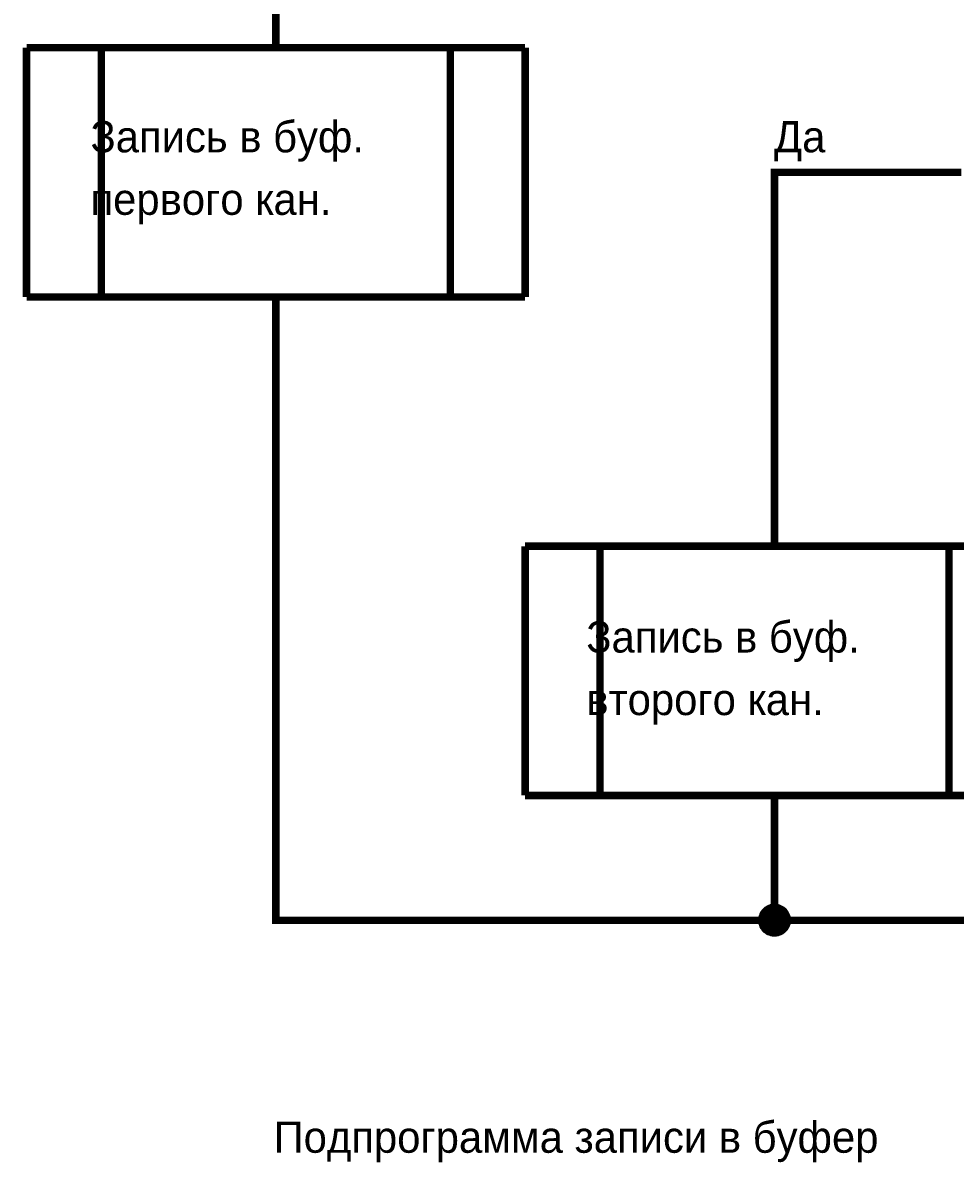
# Model space of a CAD drawing. Header units: inches. Extents: x 0 to 594, y 0 to 420.
# Drawn here: x 224.85 to 262.25, y 90.29 to 136 of the extents above; entities that cross this region are included whole.
import ezdxf

# ---------------------------------------------------------------- set-up
doc = ezdxf.new("R2010")
doc.units = ezdxf.units.IN
doc.layers.add('Sheet', color=255, linetype='Continuous')

msp = doc.modelspace()

# ---------------------------------------------------------------- linework, layer by layer
at = {"layer": 'Sheet'}
for points, const_width in [([(242.505, 149.997), (235.002, 149.997), (235.002, 135.002)], 0.3), ([(225.001, 125.001), (225.001, 135.002)], 0.3), ([(225.001, 135.002), (245.003, 135.002)], 0.3), ([(228.002, 135.002), (228.002, 125.001)], 0.3), ([(242.001, 135.002), (242.001, 125.001)], 0.3), ([(245.003, 135.002), (245.003, 125.001)], 0.3), ([(262.507, 129.996), (255.003, 129.996), (255.003, 115.001)], 0.3), ([(245.003, 125.001), (225.001, 125.001)], 0.3), ([(235.002, 125.001), (235.002, 99.994), (255.003, 99.994)], 0.3), ([(245.003, 105), (245.003, 115.001)], 0.3), ([(245.003, 115.001), (265.004, 115.001)], 0.3), ([(248.004, 115.001), (248.004, 105)], 0.3), ([(262.003, 115.001), (262.003, 105)], 0.3), ([(265.004, 105), (245.003, 105)], 0.3), ([(255.003, 105), (255.003, 99.994), (290.001, 99.994)], 0.3), ([(254.499, 99.994), (254.499, 100.017), (254.499, 100.05), (254.511, 100.073), (254.511, 100.095), (254.511, 100.117), (254.522, 100.151), (254.533, 100.173), (254.544, 100.196), (254.544, 100.218), (254.555, 100.241), (254.567, 100.263), (254.589, 100.285), (254.6, 100.297), (254.611, 100.319), (254.634, 100.341), (254.645, 100.352), (254.667, 100.375), (254.679, 100.386), (254.701, 100.408), (254.723, 100.42), (254.746, 100.431), (254.757, 100.442), (254.779, 100.453), (254.802, 100.464), (254.824, 100.476), (254.858, 100.487), (254.88, 100.498), (254.903, 100.498), (254.925, 100.498), (254.947, 100.509), (254.981, 100.509), (255.003, 100.509)], 0.3), ([(254.499, 99.994), (254.499, 100.017), (254.499, 100.05), (254.511, 100.073), (254.511, 100.095), (254.511, 100.117), (254.522, 100.151), (254.533, 100.173), (254.544, 100.196), (254.544, 100.218), (254.555, 100.241), (254.567, 100.263), (254.589, 100.285), (254.6, 100.297), (254.611, 100.319), (254.634, 100.341), (254.645, 100.352), (254.667, 100.375), (254.679, 100.386), (254.701, 100.408), (254.723, 100.42), (254.746, 100.431), (254.757, 100.442), (254.779, 100.453), (254.802, 100.464), (254.824, 100.476), (254.858, 100.487), (254.88, 100.498), (254.903, 100.498), (254.925, 100.498), (254.947, 100.509), (254.981, 100.509), (255.003, 100.509)], 0.3), ([(254.499, 99.994), (254.499, 100.017), (254.499, 100.05), (254.511, 100.073), (254.511, 100.095), (254.511, 100.117), (254.522, 100.151), (254.533, 100.173), (254.544, 100.196), (254.544, 100.218), (254.555, 100.241), (254.567, 100.263), (254.589, 100.285), (254.6, 100.297), (254.611, 100.319), (254.634, 100.341), (254.645, 100.352), (254.667, 100.375), (254.679, 100.386), (254.701, 100.408), (254.723, 100.42), (254.746, 100.431), (254.757, 100.442), (254.779, 100.453), (254.802, 100.464), (254.824, 100.476), (254.858, 100.487), (254.88, 100.498), (254.903, 100.498), (254.925, 100.498), (254.947, 100.509), (254.981, 100.509), (255.003, 100.509)], 0.3), ([(254.499, 99.994), (254.499, 100.017), (254.499, 100.05), (254.511, 100.073), (254.511, 100.095), (254.511, 100.117), (254.522, 100.151), (254.533, 100.173), (254.544, 100.196), (254.544, 100.218), (254.555, 100.241), (254.567, 100.263), (254.589, 100.285), (254.6, 100.297), (254.611, 100.319), (254.634, 100.341), (254.645, 100.352), (254.667, 100.375), (254.679, 100.386), (254.701, 100.408), (254.723, 100.42), (254.746, 100.431), (254.757, 100.442), (254.779, 100.453), (254.802, 100.464), (254.824, 100.476), (254.858, 100.487), (254.88, 100.498), (254.903, 100.498), (254.925, 100.498), (254.947, 100.509), (254.981, 100.509), (255.003, 100.509)], 0.3), ([(255.003, 100.509), (255.003, 100.509)], 0.3), ([(255.003, 100.509), (255.026, 100.509), (255.059, 100.509), (255.082, 100.498), (255.104, 100.498), (255.127, 100.498), (255.16, 100.487), (255.183, 100.476), (255.205, 100.464), (255.227, 100.453), (255.25, 100.442), (255.272, 100.431), (255.295, 100.42), (255.306, 100.408), (255.328, 100.386), (255.351, 100.375), (255.362, 100.352), (255.384, 100.341), (255.395, 100.319), (255.418, 100.297), (255.429, 100.285), (255.44, 100.263), (255.451, 100.241), (255.463, 100.218), (255.474, 100.196), (255.485, 100.173), (255.496, 100.151), (255.507, 100.117), (255.507, 100.095), (255.507, 100.073), (255.519, 100.05), (255.519, 100.017), (255.519, 99.994)], 0.3), ([(255.003, 100.509), (255.003, 100.509)], 0.3), ([(255.003, 100.509), (255.026, 100.509), (255.059, 100.509), (255.082, 100.498), (255.104, 100.498), (255.127, 100.498), (255.16, 100.487), (255.183, 100.476), (255.205, 100.464), (255.227, 100.453), (255.25, 100.442), (255.272, 100.431), (255.295, 100.42), (255.306, 100.408), (255.328, 100.386), (255.351, 100.375), (255.362, 100.352), (255.384, 100.341), (255.395, 100.319), (255.418, 100.297), (255.429, 100.285), (255.44, 100.263), (255.451, 100.241), (255.463, 100.218), (255.474, 100.196), (255.485, 100.173), (255.496, 100.151), (255.507, 100.117), (255.507, 100.095), (255.507, 100.073), (255.519, 100.05), (255.519, 100.017), (255.519, 99.994)], 0.3), ([(255.003, 100.509), (255.003, 100.509)], 0.3), ([(255.003, 100.509), (255.026, 100.509), (255.059, 100.509), (255.082, 100.498), (255.104, 100.498), (255.127, 100.498), (255.16, 100.487), (255.183, 100.476), (255.205, 100.464), (255.227, 100.453), (255.25, 100.442), (255.272, 100.431), (255.295, 100.42), (255.306, 100.408), (255.328, 100.386), (255.351, 100.375), (255.362, 100.352), (255.384, 100.341), (255.395, 100.319), (255.418, 100.297), (255.429, 100.285), (255.44, 100.263), (255.451, 100.241), (255.463, 100.218), (255.474, 100.196), (255.485, 100.173), (255.496, 100.151), (255.507, 100.117), (255.507, 100.095), (255.507, 100.073), (255.519, 100.05), (255.519, 100.017), (255.519, 99.994)], 0.3), ([(255.003, 100.509), (255.003, 100.509)], 0.3), ([(255.003, 100.509), (255.026, 100.509), (255.059, 100.509), (255.082, 100.498), (255.104, 100.498), (255.127, 100.498), (255.16, 100.487), (255.183, 100.476), (255.205, 100.464), (255.227, 100.453), (255.25, 100.442), (255.272, 100.431), (255.295, 100.42), (255.306, 100.408), (255.328, 100.386), (255.351, 100.375), (255.362, 100.352), (255.384, 100.341), (255.395, 100.319), (255.418, 100.297), (255.429, 100.285), (255.44, 100.263), (255.451, 100.241), (255.463, 100.218), (255.474, 100.196), (255.485, 100.173), (255.496, 100.151), (255.507, 100.117), (255.507, 100.095), (255.507, 100.073), (255.519, 100.05), (255.519, 100.017), (255.519, 99.994)], 0.3), ([(255.003, 99.49), (254.981, 99.49), (254.947, 99.49), (254.925, 99.501), (254.903, 99.501), (254.88, 99.501), (254.858, 99.513), (254.824, 99.524), (254.802, 99.535), (254.779, 99.535), (254.757, 99.546), (254.746, 99.557), (254.723, 99.58), (254.701, 99.591), (254.679, 99.602), (254.667, 99.625), (254.645, 99.636), (254.634, 99.658), (254.611, 99.669), (254.6, 99.692), (254.589, 99.714), (254.567, 99.737), (254.555, 99.748), (254.544, 99.77), (254.544, 99.793), (254.533, 99.815), (254.522, 99.849), (254.511, 99.871), (254.511, 99.893), (254.511, 99.916), (254.499, 99.938), (254.499, 99.972), (254.499, 99.994)], 0.3), ([(254.499, 99.994), (254.499, 99.994)], 0.3), ([(255.003, 99.49), (254.981, 99.49), (254.947, 99.49), (254.925, 99.501), (254.903, 99.501), (254.88, 99.501), (254.858, 99.513), (254.824, 99.524), (254.802, 99.535), (254.779, 99.535), (254.757, 99.546), (254.746, 99.557), (254.723, 99.58), (254.701, 99.591), (254.679, 99.602), (254.667, 99.625), (254.645, 99.636), (254.634, 99.658), (254.611, 99.669), (254.6, 99.692), (254.589, 99.714), (254.567, 99.737), (254.555, 99.748), (254.544, 99.77), (254.544, 99.793), (254.533, 99.815), (254.522, 99.849), (254.511, 99.871), (254.511, 99.893), (254.511, 99.916), (254.499, 99.938), (254.499, 99.972), (254.499, 99.994)], 0.3), ([(254.499, 99.994), (254.499, 99.994)], 0.3), ([(255.003, 99.49), (254.981, 99.49), (254.947, 99.49), (254.925, 99.501), (254.903, 99.501), (254.88, 99.501), (254.858, 99.513), (254.824, 99.524), (254.802, 99.535), (254.779, 99.535), (254.757, 99.546), (254.746, 99.557), (254.723, 99.58), (254.701, 99.591), (254.679, 99.602), (254.667, 99.625), (254.645, 99.636), (254.634, 99.658), (254.611, 99.669), (254.6, 99.692), (254.589, 99.714), (254.567, 99.737), (254.555, 99.748), (254.544, 99.77), (254.544, 99.793), (254.533, 99.815), (254.522, 99.849), (254.511, 99.871), (254.511, 99.893), (254.511, 99.916), (254.499, 99.938), (254.499, 99.972), (254.499, 99.994)], 0.3), ([(254.499, 99.994), (254.499, 99.994)], 0.3), ([(255.003, 99.49), (254.981, 99.49), (254.947, 99.49), (254.925, 99.501), (254.903, 99.501), (254.88, 99.501), (254.858, 99.513), (254.824, 99.524), (254.802, 99.535), (254.779, 99.535), (254.757, 99.546), (254.746, 99.557), (254.723, 99.58), (254.701, 99.591), (254.679, 99.602), (254.667, 99.625), (254.645, 99.636), (254.634, 99.658), (254.611, 99.669), (254.6, 99.692), (254.589, 99.714), (254.567, 99.737), (254.555, 99.748), (254.544, 99.77), (254.544, 99.793), (254.533, 99.815), (254.522, 99.849), (254.511, 99.871), (254.511, 99.893), (254.511, 99.916), (254.499, 99.938), (254.499, 99.972), (254.499, 99.994)], 0.3), ([(254.499, 99.994), (254.499, 99.994)], 0.3), ([(254.499, 99.994), (254.499, 100.017), (254.499, 100.05), (254.511, 100.073), (254.511, 100.095), (254.511, 100.117), (254.522, 100.151), (254.533, 100.173), (254.544, 100.196), (254.544, 100.218), (254.555, 100.241), (254.567, 100.263), (254.589, 100.285), (254.6, 100.297), (254.611, 100.319), (254.634, 100.341), (254.645, 100.352), (254.667, 100.375), (254.679, 100.386), (254.701, 100.408), (254.723, 100.42), (254.746, 100.431), (254.757, 100.442), (254.779, 100.453), (254.802, 100.464), (254.824, 100.476), (254.858, 100.487), (254.88, 100.498), (254.903, 100.498), (254.925, 100.498), (254.947, 100.509), (254.981, 100.509), (255.003, 100.509)], 0.0991), ([(254.499, 99.994), (254.499, 100.017), (254.499, 100.05), (254.511, 100.073), (254.511, 100.095), (254.511, 100.117), (254.522, 100.151), (254.533, 100.173), (254.544, 100.196), (254.544, 100.218), (254.555, 100.241), (254.567, 100.263), (254.589, 100.285), (254.6, 100.297), (254.611, 100.319), (254.634, 100.341), (254.645, 100.352), (254.667, 100.375), (254.679, 100.386), (254.701, 100.408), (254.723, 100.42), (254.746, 100.431), (254.757, 100.442), (254.779, 100.453), (254.802, 100.464), (254.824, 100.476), (254.858, 100.487), (254.88, 100.498), (254.903, 100.498), (254.925, 100.498), (254.947, 100.509), (254.981, 100.509), (255.003, 100.509)], 0.0991), ([(254.499, 99.994), (254.499, 100.017), (254.499, 100.05), (254.511, 100.073), (254.511, 100.095), (254.511, 100.117), (254.522, 100.151), (254.533, 100.173), (254.544, 100.196), (254.544, 100.218), (254.555, 100.241), (254.567, 100.263), (254.589, 100.285), (254.6, 100.297), (254.611, 100.319), (254.634, 100.341), (254.645, 100.352), (254.667, 100.375), (254.679, 100.386), (254.701, 100.408), (254.723, 100.42), (254.746, 100.431), (254.757, 100.442), (254.779, 100.453), (254.802, 100.464), (254.824, 100.476), (254.858, 100.487), (254.88, 100.498), (254.903, 100.498), (254.925, 100.498), (254.947, 100.509), (254.981, 100.509), (255.003, 100.509)], 0.0991), ([(254.499, 99.994), (254.499, 100.017), (254.499, 100.05), (254.511, 100.073), (254.511, 100.095), (254.511, 100.117), (254.522, 100.151), (254.533, 100.173), (254.544, 100.196), (254.544, 100.218), (254.555, 100.241), (254.567, 100.263), (254.589, 100.285), (254.6, 100.297), (254.611, 100.319), (254.634, 100.341), (254.645, 100.352), (254.667, 100.375), (254.679, 100.386), (254.701, 100.408), (254.723, 100.42), (254.746, 100.431), (254.757, 100.442), (254.779, 100.453), (254.802, 100.464), (254.824, 100.476), (254.858, 100.487), (254.88, 100.498), (254.903, 100.498), (254.925, 100.498), (254.947, 100.509), (254.981, 100.509), (255.003, 100.509)], 0.0991), ([(255.519, 99.994), (255.519, 99.972), (255.519, 99.938), (255.507, 99.916), (255.507, 99.893), (255.507, 99.871), (255.496, 99.849), (255.485, 99.815), (255.474, 99.793), (255.463, 99.77), (255.451, 99.748), (255.44, 99.737), (255.429, 99.714), (255.418, 99.692), (255.395, 99.669), (255.384, 99.658), (255.362, 99.636), (255.351, 99.625), (255.328, 99.602), (255.306, 99.591), (255.295, 99.58), (255.272, 99.557), (255.25, 99.546), (255.227, 99.535), (255.205, 99.535), (255.183, 99.524), (255.16, 99.513), (255.127, 99.501), (255.104, 99.501), (255.082, 99.501), (255.059, 99.49), (255.026, 99.49), (255.003, 99.49)], 0.3), ([(255.519, 99.994), (255.519, 99.972), (255.519, 99.938), (255.507, 99.916), (255.507, 99.893), (255.507, 99.871), (255.496, 99.849), (255.485, 99.815), (255.474, 99.793), (255.463, 99.77), (255.451, 99.748), (255.44, 99.737), (255.429, 99.714), (255.418, 99.692), (255.395, 99.669), (255.384, 99.658), (255.362, 99.636), (255.351, 99.625), (255.328, 99.602), (255.306, 99.591), (255.295, 99.58), (255.272, 99.557), (255.25, 99.546), (255.227, 99.535), (255.205, 99.535), (255.183, 99.524), (255.16, 99.513), (255.127, 99.501), (255.104, 99.501), (255.082, 99.501), (255.059, 99.49), (255.026, 99.49), (255.003, 99.49)], 0.3), ([(255.519, 99.994), (255.519, 99.972), (255.519, 99.938), (255.507, 99.916), (255.507, 99.893), (255.507, 99.871), (255.496, 99.849), (255.485, 99.815), (255.474, 99.793), (255.463, 99.77), (255.451, 99.748), (255.44, 99.737), (255.429, 99.714), (255.418, 99.692), (255.395, 99.669), (255.384, 99.658), (255.362, 99.636), (255.351, 99.625), (255.328, 99.602), (255.306, 99.591), (255.295, 99.58), (255.272, 99.557), (255.25, 99.546), (255.227, 99.535), (255.205, 99.535), (255.183, 99.524), (255.16, 99.513), (255.127, 99.501), (255.104, 99.501), (255.082, 99.501), (255.059, 99.49), (255.026, 99.49), (255.003, 99.49)], 0.3), ([(255.519, 99.994), (255.519, 99.972), (255.519, 99.938), (255.507, 99.916), (255.507, 99.893), (255.507, 99.871), (255.496, 99.849), (255.485, 99.815), (255.474, 99.793), (255.463, 99.77), (255.451, 99.748), (255.44, 99.737), (255.429, 99.714), (255.418, 99.692), (255.395, 99.669), (255.384, 99.658), (255.362, 99.636), (255.351, 99.625), (255.328, 99.602), (255.306, 99.591), (255.295, 99.58), (255.272, 99.557), (255.25, 99.546), (255.227, 99.535), (255.205, 99.535), (255.183, 99.524), (255.16, 99.513), (255.127, 99.501), (255.104, 99.501), (255.082, 99.501), (255.059, 99.49), (255.026, 99.49), (255.003, 99.49)], 0.3), ([(255.003, 100.509), (255.003, 100.509)], 0.0991), ([(255.003, 100.509), (255.026, 100.509), (255.059, 100.509), (255.082, 100.498), (255.104, 100.498), (255.127, 100.498), (255.16, 100.487), (255.183, 100.476), (255.205, 100.464), (255.227, 100.453), (255.25, 100.442), (255.272, 100.431), (255.295, 100.42), (255.306, 100.408), (255.328, 100.386), (255.351, 100.375), (255.362, 100.352), (255.384, 100.341), (255.395, 100.319), (255.418, 100.297), (255.429, 100.285), (255.44, 100.263), (255.451, 100.241), (255.463, 100.218), (255.474, 100.196), (255.485, 100.173), (255.496, 100.151), (255.507, 100.117), (255.507, 100.095), (255.507, 100.073), (255.519, 100.05), (255.519, 100.017), (255.519, 99.994)], 0.0991), ([(255.003, 100.509), (255.003, 100.509)], 0.0991), ([(255.003, 100.509), (255.026, 100.509), (255.059, 100.509), (255.082, 100.498), (255.104, 100.498), (255.127, 100.498), (255.16, 100.487), (255.183, 100.476), (255.205, 100.464), (255.227, 100.453), (255.25, 100.442), (255.272, 100.431), (255.295, 100.42), (255.306, 100.408), (255.328, 100.386), (255.351, 100.375), (255.362, 100.352), (255.384, 100.341), (255.395, 100.319), (255.418, 100.297), (255.429, 100.285), (255.44, 100.263), (255.451, 100.241), (255.463, 100.218), (255.474, 100.196), (255.485, 100.173), (255.496, 100.151), (255.507, 100.117), (255.507, 100.095), (255.507, 100.073), (255.519, 100.05), (255.519, 100.017), (255.519, 99.994)], 0.0991), ([(255.003, 100.509), (255.003, 100.509)], 0.0991), ([(255.003, 100.509), (255.026, 100.509), (255.059, 100.509), (255.082, 100.498), (255.104, 100.498), (255.127, 100.498), (255.16, 100.487), (255.183, 100.476), (255.205, 100.464), (255.227, 100.453), (255.25, 100.442), (255.272, 100.431), (255.295, 100.42), (255.306, 100.408), (255.328, 100.386), (255.351, 100.375), (255.362, 100.352), (255.384, 100.341), (255.395, 100.319), (255.418, 100.297), (255.429, 100.285), (255.44, 100.263), (255.451, 100.241), (255.463, 100.218), (255.474, 100.196), (255.485, 100.173), (255.496, 100.151), (255.507, 100.117), (255.507, 100.095), (255.507, 100.073), (255.519, 100.05), (255.519, 100.017), (255.519, 99.994)], 0.0991), ([(255.003, 100.509), (255.003, 100.509)], 0.0991), ([(255.003, 100.509), (255.026, 100.509), (255.059, 100.509), (255.082, 100.498), (255.104, 100.498), (255.127, 100.498), (255.16, 100.487), (255.183, 100.476), (255.205, 100.464), (255.227, 100.453), (255.25, 100.442), (255.272, 100.431), (255.295, 100.42), (255.306, 100.408), (255.328, 100.386), (255.351, 100.375), (255.362, 100.352), (255.384, 100.341), (255.395, 100.319), (255.418, 100.297), (255.429, 100.285), (255.44, 100.263), (255.451, 100.241), (255.463, 100.218), (255.474, 100.196), (255.485, 100.173), (255.496, 100.151), (255.507, 100.117), (255.507, 100.095), (255.507, 100.073), (255.519, 100.05), (255.519, 100.017), (255.519, 99.994)], 0.0991), ([(255.519, 99.994), (255.519, 99.994), (255.519, 99.994), (255.519, 99.994), (255.519, 99.994), (255.519, 99.994), (255.519, 99.994), (255.519, 99.994), (255.519, 99.994), (255.519, 99.994), (255.519, 99.994), (255.519, 99.994), (255.519, 99.994), (255.519, 99.994), (255.519, 99.994), (255.519, 99.994), (255.519, 99.994), (255.519, 99.994), (255.519, 99.994), (255.519, 99.994), (255.519, 99.994), (255.519, 99.994), (255.519, 99.994), (255.519, 99.994), (255.519, 99.994), (255.519, 99.994), (255.519, 99.994), (255.519, 99.994), (255.519, 99.994), (255.519, 99.994), (255.519, 99.994), (255.519, 99.994), (255.519, 99.994)], 0.3), ([(255.519, 99.994), (255.519, 99.994)], 0.3), ([(255.519, 99.994), (255.519, 99.994), (255.519, 99.994), (255.519, 99.994), (255.519, 99.994), (255.519, 99.994), (255.519, 99.994), (255.519, 99.994), (255.519, 99.994), (255.519, 99.994), (255.519, 99.994), (255.519, 99.994), (255.519, 99.994), (255.519, 99.994), (255.519, 99.994), (255.519, 99.994), (255.519, 99.994), (255.519, 99.994), (255.519, 99.994), (255.519, 99.994), (255.519, 99.994), (255.519, 99.994), (255.519, 99.994), (255.519, 99.994), (255.519, 99.994), (255.519, 99.994), (255.519, 99.994), (255.519, 99.994), (255.519, 99.994), (255.519, 99.994), (255.519, 99.994), (255.519, 99.994), (255.519, 99.994)], 0.3), ([(255.519, 99.994), (255.519, 99.994)], 0.3), ([(255.519, 99.994), (255.519, 99.994), (255.519, 99.994), (255.519, 99.994), (255.519, 99.994), (255.519, 99.994), (255.519, 99.994), (255.519, 99.994), (255.519, 99.994), (255.519, 99.994), (255.519, 99.994), (255.519, 99.994), (255.519, 99.994), (255.519, 99.994), (255.519, 99.994), (255.519, 99.994), (255.519, 99.994), (255.519, 99.994), (255.519, 99.994), (255.519, 99.994), (255.519, 99.994), (255.519, 99.994), (255.519, 99.994), (255.519, 99.994), (255.519, 99.994), (255.519, 99.994), (255.519, 99.994), (255.519, 99.994), (255.519, 99.994), (255.519, 99.994), (255.519, 99.994), (255.519, 99.994), (255.519, 99.994)], 0.3), ([(255.519, 99.994), (255.519, 99.994)], 0.3), ([(255.519, 99.994), (255.519, 99.994), (255.519, 99.994), (255.519, 99.994), (255.519, 99.994), (255.519, 99.994), (255.519, 99.994), (255.519, 99.994), (255.519, 99.994), (255.519, 99.994), (255.519, 99.994), (255.519, 99.994), (255.519, 99.994), (255.519, 99.994), (255.519, 99.994), (255.519, 99.994), (255.519, 99.994), (255.519, 99.994), (255.519, 99.994), (255.519, 99.994), (255.519, 99.994), (255.519, 99.994), (255.519, 99.994), (255.519, 99.994), (255.519, 99.994), (255.519, 99.994), (255.519, 99.994), (255.519, 99.994), (255.519, 99.994), (255.519, 99.994), (255.519, 99.994), (255.519, 99.994), (255.519, 99.994)], 0.3), ([(255.519, 99.994), (255.519, 99.994)], 0.3), ([(255.003, 99.49), (254.981, 99.49), (254.947, 99.49), (254.925, 99.501), (254.903, 99.501), (254.88, 99.501), (254.858, 99.513), (254.824, 99.524), (254.802, 99.535), (254.779, 99.535), (254.757, 99.546), (254.746, 99.557), (254.723, 99.58), (254.701, 99.591), (254.679, 99.602), (254.667, 99.625), (254.645, 99.636), (254.634, 99.658), (254.611, 99.669), (254.6, 99.692), (254.589, 99.714), (254.567, 99.737), (254.555, 99.748), (254.544, 99.77), (254.544, 99.793), (254.533, 99.815), (254.522, 99.849), (254.511, 99.871), (254.511, 99.893), (254.511, 99.916), (254.499, 99.938), (254.499, 99.972), (254.499, 99.994)], 0.0991), ([(254.499, 99.994), (254.499, 99.994)], 0.0991), ([(255.003, 99.49), (254.981, 99.49), (254.947, 99.49), (254.925, 99.501), (254.903, 99.501), (254.88, 99.501), (254.858, 99.513), (254.824, 99.524), (254.802, 99.535), (254.779, 99.535), (254.757, 99.546), (254.746, 99.557), (254.723, 99.58), (254.701, 99.591), (254.679, 99.602), (254.667, 99.625), (254.645, 99.636), (254.634, 99.658), (254.611, 99.669), (254.6, 99.692), (254.589, 99.714), (254.567, 99.737), (254.555, 99.748), (254.544, 99.77), (254.544, 99.793), (254.533, 99.815), (254.522, 99.849), (254.511, 99.871), (254.511, 99.893), (254.511, 99.916), (254.499, 99.938), (254.499, 99.972), (254.499, 99.994)], 0.0991), ([(254.499, 99.994), (254.499, 99.994)], 0.0991), ([(255.003, 99.49), (254.981, 99.49), (254.947, 99.49), (254.925, 99.501), (254.903, 99.501), (254.88, 99.501), (254.858, 99.513), (254.824, 99.524), (254.802, 99.535), (254.779, 99.535), (254.757, 99.546), (254.746, 99.557), (254.723, 99.58), (254.701, 99.591), (254.679, 99.602), (254.667, 99.625), (254.645, 99.636), (254.634, 99.658), (254.611, 99.669), (254.6, 99.692), (254.589, 99.714), (254.567, 99.737), (254.555, 99.748), (254.544, 99.77), (254.544, 99.793), (254.533, 99.815), (254.522, 99.849), (254.511, 99.871), (254.511, 99.893), (254.511, 99.916), (254.499, 99.938), (254.499, 99.972), (254.499, 99.994)], 0.0991), ([(254.499, 99.994), (254.499, 99.994)], 0.0991), ([(255.003, 99.49), (254.981, 99.49), (254.947, 99.49), (254.925, 99.501), (254.903, 99.501), (254.88, 99.501), (254.858, 99.513), (254.824, 99.524), (254.802, 99.535), (254.779, 99.535), (254.757, 99.546), (254.746, 99.557), (254.723, 99.58), (254.701, 99.591), (254.679, 99.602), (254.667, 99.625), (254.645, 99.636), (254.634, 99.658), (254.611, 99.669), (254.6, 99.692), (254.589, 99.714), (254.567, 99.737), (254.555, 99.748), (254.544, 99.77), (254.544, 99.793), (254.533, 99.815), (254.522, 99.849), (254.511, 99.871), (254.511, 99.893), (254.511, 99.916), (254.499, 99.938), (254.499, 99.972), (254.499, 99.994)], 0.0991), ([(254.499, 99.994), (254.499, 99.994)], 0.0991), ([(255.519, 99.994), (255.519, 99.972), (255.519, 99.938), (255.507, 99.916), (255.507, 99.893), (255.507, 99.871), (255.496, 99.849), (255.485, 99.815), (255.474, 99.793), (255.463, 99.77), (255.451, 99.748), (255.44, 99.737), (255.429, 99.714), (255.418, 99.692), (255.395, 99.669), (255.384, 99.658), (255.362, 99.636), (255.351, 99.625), (255.328, 99.602), (255.306, 99.591), (255.295, 99.58), (255.272, 99.557), (255.25, 99.546), (255.227, 99.535), (255.205, 99.535), (255.183, 99.524), (255.16, 99.513), (255.127, 99.501), (255.104, 99.501), (255.082, 99.501), (255.059, 99.49), (255.026, 99.49), (255.003, 99.49)], 0.0991), ([(255.519, 99.994), (255.519, 99.972), (255.519, 99.938), (255.507, 99.916), (255.507, 99.893), (255.507, 99.871), (255.496, 99.849), (255.485, 99.815), (255.474, 99.793), (255.463, 99.77), (255.451, 99.748), (255.44, 99.737), (255.429, 99.714), (255.418, 99.692), (255.395, 99.669), (255.384, 99.658), (255.362, 99.636), (255.351, 99.625), (255.328, 99.602), (255.306, 99.591), (255.295, 99.58), (255.272, 99.557), (255.25, 99.546), (255.227, 99.535), (255.205, 99.535), (255.183, 99.524), (255.16, 99.513), (255.127, 99.501), (255.104, 99.501), (255.082, 99.501), (255.059, 99.49), (255.026, 99.49), (255.003, 99.49)], 0.0991), ([(255.519, 99.994), (255.519, 99.972), (255.519, 99.938), (255.507, 99.916), (255.507, 99.893), (255.507, 99.871), (255.496, 99.849), (255.485, 99.815), (255.474, 99.793), (255.463, 99.77), (255.451, 99.748), (255.44, 99.737), (255.429, 99.714), (255.418, 99.692), (255.395, 99.669), (255.384, 99.658), (255.362, 99.636), (255.351, 99.625), (255.328, 99.602), (255.306, 99.591), (255.295, 99.58), (255.272, 99.557), (255.25, 99.546), (255.227, 99.535), (255.205, 99.535), (255.183, 99.524), (255.16, 99.513), (255.127, 99.501), (255.104, 99.501), (255.082, 99.501), (255.059, 99.49), (255.026, 99.49), (255.003, 99.49)], 0.0991), ([(255.519, 99.994), (255.519, 99.972), (255.519, 99.938), (255.507, 99.916), (255.507, 99.893), (255.507, 99.871), (255.496, 99.849), (255.485, 99.815), (255.474, 99.793), (255.463, 99.77), (255.451, 99.748), (255.44, 99.737), (255.429, 99.714), (255.418, 99.692), (255.395, 99.669), (255.384, 99.658), (255.362, 99.636), (255.351, 99.625), (255.328, 99.602), (255.306, 99.591), (255.295, 99.58), (255.272, 99.557), (255.25, 99.546), (255.227, 99.535), (255.205, 99.535), (255.183, 99.524), (255.16, 99.513), (255.127, 99.501), (255.104, 99.501), (255.082, 99.501), (255.059, 99.49), (255.026, 99.49), (255.003, 99.49)], 0.0991), ([(255.519, 99.994), (255.519, 99.994), (255.519, 99.994), (255.519, 99.994), (255.519, 99.994), (255.519, 99.994), (255.519, 99.994), (255.519, 99.994), (255.519, 99.994), (255.519, 99.994), (255.519, 99.994), (255.519, 99.994), (255.519, 99.994), (255.519, 99.994), (255.519, 99.994), (255.519, 99.994), (255.519, 99.994), (255.519, 99.994), (255.519, 99.994), (255.519, 99.994), (255.519, 99.994), (255.519, 99.994), (255.519, 99.994), (255.519, 99.994), (255.519, 99.994), (255.519, 99.994), (255.519, 99.994), (255.519, 99.994), (255.519, 99.994), (255.519, 99.994), (255.519, 99.994), (255.519, 99.994), (255.519, 99.994)], 0.0991), ([(255.519, 99.994), (255.519, 99.994)], 0.0991), ([(255.519, 99.994), (255.519, 99.994), (255.519, 99.994), (255.519, 99.994), (255.519, 99.994), (255.519, 99.994), (255.519, 99.994), (255.519, 99.994), (255.519, 99.994), (255.519, 99.994), (255.519, 99.994), (255.519, 99.994), (255.519, 99.994), (255.519, 99.994), (255.519, 99.994), (255.519, 99.994), (255.519, 99.994), (255.519, 99.994), (255.519, 99.994), (255.519, 99.994), (255.519, 99.994), (255.519, 99.994), (255.519, 99.994), (255.519, 99.994), (255.519, 99.994), (255.519, 99.994), (255.519, 99.994), (255.519, 99.994), (255.519, 99.994), (255.519, 99.994), (255.519, 99.994), (255.519, 99.994), (255.519, 99.994)], 0.0991), ([(255.519, 99.994), (255.519, 99.994)], 0.0991), ([(255.519, 99.994), (255.519, 99.994), (255.519, 99.994), (255.519, 99.994), (255.519, 99.994), (255.519, 99.994), (255.519, 99.994), (255.519, 99.994), (255.519, 99.994), (255.519, 99.994), (255.519, 99.994), (255.519, 99.994), (255.519, 99.994), (255.519, 99.994), (255.519, 99.994), (255.519, 99.994), (255.519, 99.994), (255.519, 99.994), (255.519, 99.994), (255.519, 99.994), (255.519, 99.994), (255.519, 99.994), (255.519, 99.994), (255.519, 99.994), (255.519, 99.994), (255.519, 99.994), (255.519, 99.994), (255.519, 99.994), (255.519, 99.994), (255.519, 99.994), (255.519, 99.994), (255.519, 99.994), (255.519, 99.994)], 0.0991), ([(255.519, 99.994), (255.519, 99.994)], 0.0991), ([(255.519, 99.994), (255.519, 99.994), (255.519, 99.994), (255.519, 99.994), (255.519, 99.994), (255.519, 99.994), (255.519, 99.994), (255.519, 99.994), (255.519, 99.994), (255.519, 99.994), (255.519, 99.994), (255.519, 99.994), (255.519, 99.994), (255.519, 99.994), (255.519, 99.994), (255.519, 99.994), (255.519, 99.994), (255.519, 99.994), (255.519, 99.994), (255.519, 99.994), (255.519, 99.994), (255.519, 99.994), (255.519, 99.994), (255.519, 99.994), (255.519, 99.994), (255.519, 99.994), (255.519, 99.994), (255.519, 99.994), (255.519, 99.994), (255.519, 99.994), (255.519, 99.994), (255.519, 99.994), (255.519, 99.994)], 0.0991), ([(255.519, 99.994), (255.519, 99.994)], 0.0991)]:
    msp.add_lwpolyline(points, dxfattribs=dict(at, const_width=const_width))
at = {"layer": 'Sheet', "const_width": 0.508}
msp.add_lwpolyline([(254.746, 100, 1), (255.254, 100, 1)], format="xyb", close=True, dxfattribs=at)

# ---------------------------------------------------------------- texts
at = {"layer": 'Sheet'}
for s, height, p in [('Запись в буф.', 1.25427, (227.566, 130.802)), ('Да', 1.2543, (254.981, 130.802)), ('первого кан.', 1.25427, (227.566, 128.294)), ('Запись в буф.', 1.25427, (247.455, 110.734)), ('второго кан.', 1.25427, (247.455, 108.225)), ('Подпрограмма записи в буфер', 1.25427, (234.912, 90.666))]:
    msp.add_text(s, height=height, dxfattribs=at).set_placement(p)

doc.saveas('drawing.dxf')
